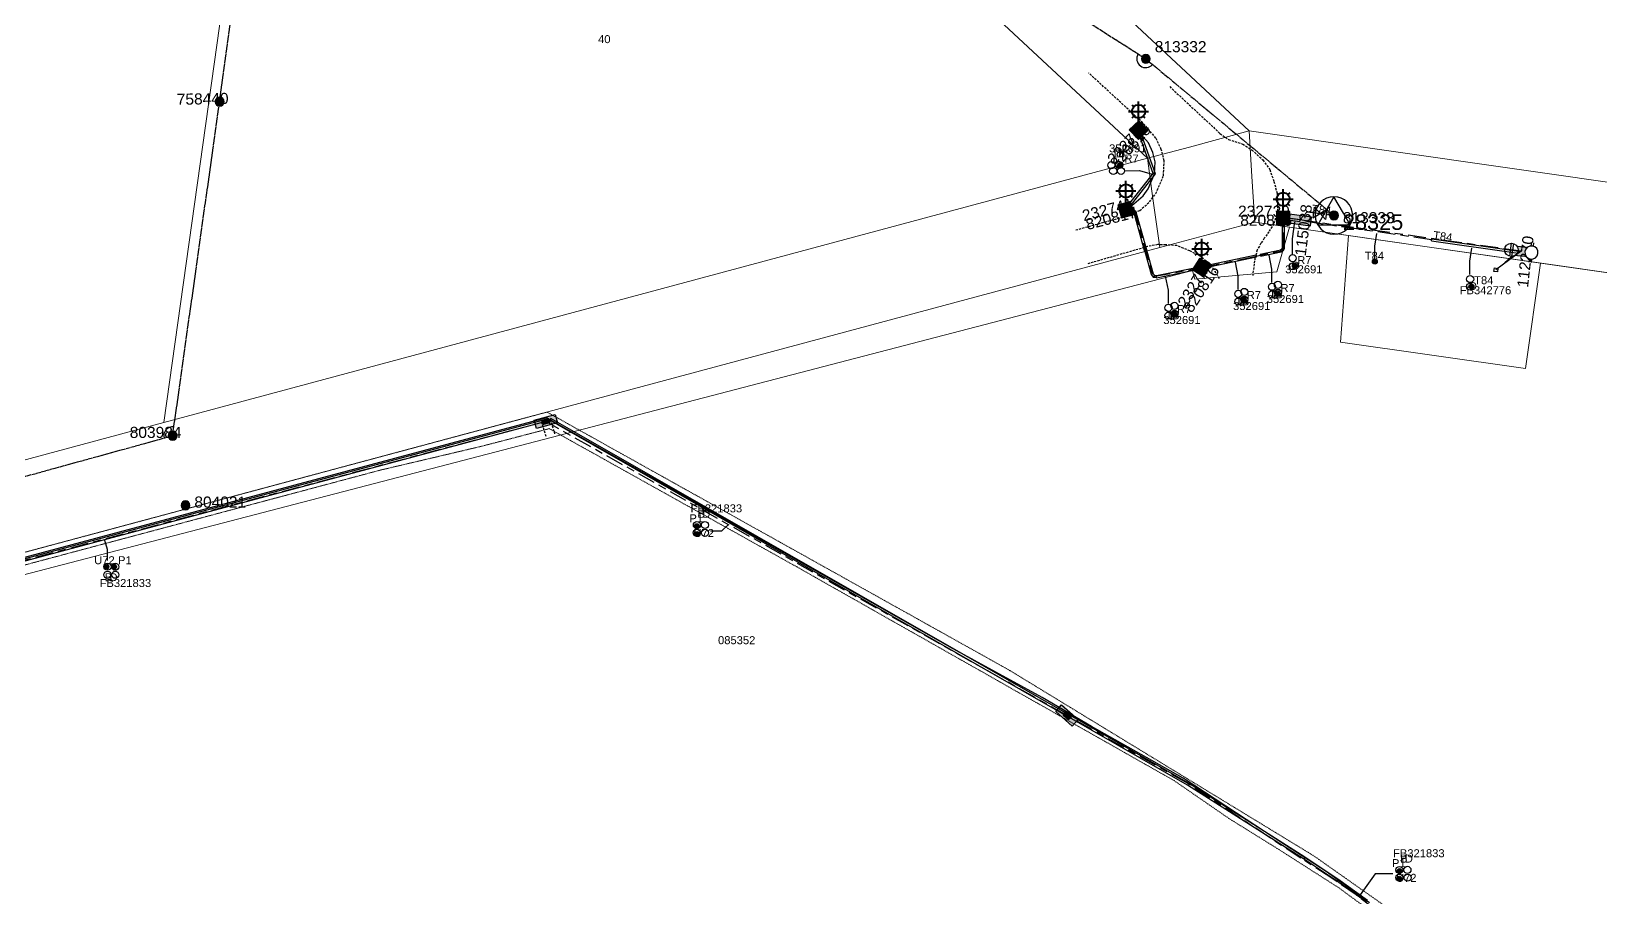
# Model space of a CAD drawing. Header units: metres. Extents: x 277863 to 282129, y 6130772 to 6135401.
# Drawn here: x 280198.5 to 280551.5, y 6133325.8 to 6133520.8 of the extents above; entities that cross this region are included whole.
import ezdxf
from ezdxf.enums import TextEntityAlignment as Align

# ---------------------------------------------------------------- set-up
doc = ezdxf.new("R2010")
doc.units = ezdxf.units.M
for name, pattern in [('Cable Exist OH', [1, 1, 0]), ('Cable Exist UG', [8.2, 4, -1.2, 1.8, -1.2]), ('DASHED', [0.75, 0.5, -0.25]), ('HIDDEN', [0.375, 0.25, -0.125]), ('HIDDEN2', [0.1875, 0.125, -0.0625])]:
    doc.linetypes.add(name, pattern=pattern)
doc.layers.get('0').update_dxf_attribs({"color": 6})
for name, color, linetype in [('_User_HV_Exist', 7, 'Continuous'), ('Duct_SP_EXT', 7, 'Continuous'), ('Equip_HV_EXT', 7, 'Continuous'), ('Equip_LV_EXT', 7, 'Continuous'), ('Equip_SP_SL_EXT', 7, 'Continuous'), ('Mains_HV_EXT', 7, 'Continuous'), ('Mains_LV_EXT', 7, 'Continuous'), ('Mains_LV_SL_EXT', 7, 'Continuous'), ('Services_SP_EXT', 7, 'Continuous'), ('Sub_SP_TR_HV_LV_EXT', 7, 'Continuous'), ('SupportsOH_SP_TR_HV_LV_SL_EXT', 7, 'Continuous'), ('SupportsUG_SP_HV_EXT', 7, 'Continuous'), ('SupportsUG_SP_LV_EXT', 7, 'Continuous'), ('SupportsUG_SP_LV_SL_EXT', 7, 'Continuous'), ('Trench_SP_EXT', 7, 'Continuous')]:
    doc.layers.add(name, color=color, linetype=linetype)
for name, color, linetype, lineweight in [('Cadastre Land Parcels_SP_EXT', 9, 'Continuous', 5), ('Cadastre Other Property_SP_EXT', 9, 'HIDDEN', 5), ('Cadastre Roads_SP_EXT', 9, 'Continuous', 5)]:
    doc.layers.add(name, color=color, linetype=linetype, lineweight=lineweight)
doc.layers.add('UNKNOWN_FEATURES', color=1, linetype='DASHED', plot=False)
doc.styles.add('COLUMN_LABEL', font='arial.ttf')
doc.styles.add('iecARIAL', font='arial.ttf', dxfattribs={"height": 2})
doc.styles.add('PIT_LABEL', font='arial.ttf')
doc.styles.add('POLE_LABEL', font='arial.ttf')
doc.styles.get("Standard").update_dxf_attribs({"font": 'arial.ttf'})
doc.linetypes.add('Cable E UG', pattern='A,6,-0.5,["E",Standard,S=1.7,R=0,X=0.5,Y=-1],-2.9', length=9.4)

# ---------------------------------------------------------------- blocks, each defined once
blk = doc.blocks.new('SUB_POLE_EXT')
blk.add_wipeout([(0, 4.22), (0.42, 4.2), (0.83, 4.14), (1.21, 4.05), (1.62, 3.9), (1.99, 3.72), (2.35, 3.51), (2.68, 3.26), (2.99, 2.99), (3.28, 2.66), (3.52, 2.34), (3.76, 1.92), (3.9, 1.62), (4.04, 1.23), (4.18, 0.63), (4.22, 0), (4.18, -0.61), (4.06, -1.15), (3.9, -1.62), (3.58, -2.24), (3.22, -2.73), (2.97, -3.01), (2.68, -3.26), (2.36, -3.5), (2, -3.72), (1.64, -3.89), (1.25, -4.03), (0.82, -4.14), (0.42, -4.2), (0, -4.22), (-0.41, -4.2), (-0.8, -4.15), (-1.21, -4.05), (-1.62, -3.9), (-1.99, -3.73), (-2.35, -3.51), (-2.68, -3.26), (-2.96, -3.02), (-3.23, -2.72), (-3.51, -2.35), (-3.71, -2.01), (-3.91, -1.6), (-4.05, -1.21), (-4.16, -0.76), (-4.22, -0.14), (-4.21, 0.39), (-4.14, 0.83), (-4.03, 1.27), (-3.9, 1.63), (-3.71, 2.02), (-3.5, 2.37), (-3.28, 2.67), (-2.99, 2.99), (-2.68, 3.27), (-2.33, 3.52), (-1.98, 3.73), (-1.63, 3.9), (-1.2, 4.05), (-0.78, 4.15), (-0.4, 4.21)])
blk.add_line((2.16, 0.48), (2.16, 0.48, 0))
blk.add_lwpolyline([(-4.22, 0, 1), (4.22, 0, 1)], format="xyb", close=True)
blk.add_lwpolyline([(2.14, 0.52), (0, 4.22), (-3.66, -2.11), (3.66, -2.11)], close=True)
for tag, height, flags, p in [('ASSET_NUM', 3.5, 8, (2, 2)), ('STREET_CODE', 0.2, 9, (1.5, 0)), ('CONSTRUCTED_VOLTAGE', 0.2, 9, (1.5, -0.2)), ('OPERATING_VOLTAGE', 0.2, 9, (1.5, -0.6)), ('OPERATED_BY', 0.2, 9, (1.5, -0.8)), ('ORIENTATION', 0.2, 9, (1.5, -1.2)), ('OWNED_BY', 0.2, 9, (1.5, -1.4)), ('SECONDARY_VOLTAGE', 0.2, 9, (1.5, -1.6)), ('STATE', 0.2, 9, (1.5, -1.8)), ('SUBSTATION_TYPE', 0.2, 9, (1.5, -2)), ('STREETNAME', 0.2, 9, (1.5, -2.8)), ('SUBURB', 0.2, 9, (1.5, -3)), ('Z', 0.2, 1, (1.5, -3.4)), ('NO_PHASES', 0.2, 9, (1.5, -0.4)), ('MAINTAINED_BY', 0.2, 9, (1.5, -1)), ('USAGE', 0.2, 9, (1.5, -2.2)), ('LEGEND', 0.2, 9, (1.5, -2.4)), ('LOCATION', 0.2, 9, (1.5, -2.6)), ('NOTES', 0.2, 9, (1.5, -3.2))]:
    blk.add_attdef(tag, text='', height=height, dxfattribs=dict(flags=flags)).set_placement(p, align=Align.MIDDLE_LEFT)
blk = doc.blocks.new('COLUMN_EXT')
blk.add_hatch(color=256).paths.add_polyline_path([(-1.49, 1.48), (-1.49, -1.49), (1.48, -1.49), (1.48, 1.48)])
blk.add_lwpolyline([(-1.49, -1.49), (1.48, -1.49), (1.48, 1.48), (-1.49, 1.48)], close=True)
for tag, height, style, flags, p in [('STRUCTURE_PLANT_NUMBER', 0.2, 'POLE_LABEL', 9, (1.81, 0.03)), ('ASSET_NUM', 2.5, 'COLUMN_LABEL', 8, (2, 2)), ('STREET_CODE', 0.2, 'COLUMN_LABEL', 9, (1.81, -0.2))]:
    blk.add_attdef(tag, text='', height=height, dxfattribs=dict(style=style, flags=flags)).set_placement(p, align=Align.MIDDLE_LEFT)
at = {"flags": 1}
blk.add_attdef('Z', (1.81, -2.35), '', height=0.2, dxfattribs=at)
at = {"flags": 9}
for tag, p in [('COLUMN_TYPE', (1.81, -0.4)), ('OWNED_BY', (1.81, -0.6)), ('STATE', (1.81, -0.8)), ('USAGE', (1.81, -1)), ('STREETNAME', (1.81, -1.6)), ('SUBURB', (1.81, -1.8)), ('LEGEND', (1.81, -1.2)), ('LOCATION', (1.81, -1.4)), ('NOTES', (1.81, -2))]:
    blk.add_attdef(tag, text='', height=0.2, dxfattribs=at).set_placement(p, align=Align.MIDDLE_LEFT)
blk = doc.blocks.new('PILLAR_EXT')
blk.add_hatch(color=256).paths.add_polyline_path([(-2.475, 0.99), (-2.475, -0.99), (2.475, -0.99), (2.475, 0.99)])
blk.add_lwpolyline([(-2.475, -0.99), (2.475, -0.99), (2.475, 0.99), (-2.475, 0.99)], close=True)
at = {"style": 'iecARIAL', "flags": 8}
blk.add_attdef('ASSET_NUM', (1.5, 3.5), '', height=2.5, dxfattribs=at)
for tag, p, flags in [('OWNED_BY', (0, -0.2), 9), ('STATE', (0, -0.4), 9), ('SUPPORT_TYPE', (0, -0.6), 9), ('STREETNAME', (0, -1.8), 9), ('SUBURB', (0, -2), 1), ('USAGE', (0, -0.8), 9), ('LEGEND', (0, -1), 9), ('LOCATION', (0, -1.2), 9), ('NOTES', (0, -1.4), 9), ('PARENT', (0, -1.6), 9)]:
    blk.add_attdef(tag, p, '', height=0.2, dxfattribs=dict(flags=flags))
blk = doc.blocks.new('DUCT_EXT')
blk.add_circle((0, 0.8), 0.8)
at = {"flags": 1}
blk.add_attdef('Z', (0, 0), '', height=0.2, dxfattribs=at)
at = {"flags": 9}
for tag, p in [('DUCT_CODE', (0, 0)), ('XSECT_TYPE', (0, -0.2)), ('STATE', (0, -0.6)), ('FB_REFERENCE', (0, -0.4)), ('NOTES', (0, -0.8))]:
    blk.add_attdef(tag, text='', height=0.2, dxfattribs=at).set_placement(p, align=Align.MIDDLE_LEFT)
blk = doc.blocks.new('LV_OH_LINKS_DISTFUSE_EXT')
for p, q in [((0, 0), (0.96, 0)), ((3.84, 0), (4.8, 0))]:
    blk.add_line(p, q)
blk.add_lwpolyline([(3.84, -1.2), (3.84, 1.2), (0.96, -1.2), (0.96, 1.2)], close=True)
at = {"flags": 9}
for tag, p in [('ACTUAL_STATUS', (0, 0)), ('CONSTRUCTED_VOLTAGE', (0, -0.2)), ('OPERATING_VOLTAGE', (0, -0.6)), ('ORIENTATION', (0, -0.8)), ('OWNED_BY', (0, -1)), ('STATE', (0, -1.2)), ('SWITCH_TYPE', (0, -1.4)), ('NO_PHASES', (0, -0.4)), ('USAGE', (0, -1.6)), ('NOTES', (0, -1.8))]:
    blk.add_attdef(tag, text='', height=0.2, dxfattribs=at).set_placement(p, align=Align.MIDDLE_LEFT)
at = {"flags": 1}
blk.add_attdef('Z', (0, 0), '', height=0.2, dxfattribs=at)
blk = doc.blocks.new('SL_LANTERN_EXT')
at = {"lineweight": 40}
for p, q in [((-2.25, 4.22), (2.25, 4.22)), ((-1.46, 5.68), (-1.06, 5.28)), ((0, 1.97), (0, 6.47)), ((1.46, 5.68), (1.06, 5.28)), ((-1.46, 2.76), (-1.06, 3.16)), ((0, 0), (0, 2.72)), ((1.46, 2.76), (1.06, 3.16))]:
    blk.add_line(p, q, dxfattribs=at)
blk.add_circle((0, 4.22), 1.5, dxfattribs=at)
at = {"style": 'iecARIAL', "flags": 8}
blk.add_attdef('ASSET_NUM', (1.5, 1.5), '', height=2.5, dxfattribs=at)
for tag, p, height, flags in [('OPERATING_VOLTAGE', (0.98, -1.65), 0.2, 9), ('ORIENTATION', (0.98, -1.85), 0.2, 9), ('OWNED_BY', (0.98, -2.05), 0.2, 9), ('STATE', (0.98, -2.25), 0.2, 9), ('CONSTRUCTED_VOLTAGE', (0.98, -0.65), 0.2, 9), ('CONTROL_TYPE', (0.98, -0.85), 0.2, 9), ('LANTERN_PURPOSE', (0.98, -1.05), 0.2, 9), ('LANTERN_TYPE', (0.98, -1.25), 0.2, 9), ('NO_PHASES', (0.98, -1.45), 0.2, 9), ('USAGE', (0.98, -2.45), 0.2, 9), ('CEXIST', (0.98, -2.65), 0.2, 9), ('CNEW', (0.98, -2.85), 0.2, 9), ('CNUMBER', (0.98, -3.05), 0.2, 9), ('CREMOVE', (0.98, -3.25), 0.2, 9), ('CREPLACE', (0.98, -3.45), 0.2, 9), ('LKINGHEIGHT', (0.98, -3.65), 0.2, 9), ('LNUMBER', (2.18, -3.25), 2.5, 8), ('LBRACKET', (0.98, -3.85), 0.2, 9), ('LBRACKETVOCAB', (0.98, -4.05), 0.2, 9), ('LCATEGORY', (0.98, -4.25), 0.2, 9), ('LCHARGE1', (0.98, -4.45), 0.2, 9), ('LCHARGE1PERCENT', (0.98, -4.65), 0.2, 9), ('LCHARGE2', (0.98, -4.85), 0.2, 9), ('LCHARGE2PERCENT', (0.98, -5.05), 0.2, 9), ('LCHARGE3', (0.98, -5.25), 0.2, 9), ('LCHARGE3PERCENT', (0.98, -5.45), 0.2, 9), ('LEXIST', (0.98, -5.65), 0.2, 9), ('LLAMP', (0.98, -5.85), 0.2, 9), ('LLAMPVOCAB', (0.98, -6.05), 0.2, 9), ('LMAST', (0.98, -6.25), 0.2, 9), ('LMASTVOCAB', (0.98, -6.45), 0.2, 9), ('LNEW', (0.98, -6.65), 0.2, 9), ('LANTNUMBER', (0.98, -6.85), 0.2, 9), ('LOUTREACH', (0.98, -7.25), 0.2, 9), ('STREETNAME', (0.98, -9.25), 0.2, 9), ('SUBURB', (0.98, -9.45), 0.2, 1), ('LOUTREACHVOCAB', (0.98, -7.45), 0.2, 9), ('LRATECODE', (0.98, -7.65), 0.2, 9), ('LREMOVE', (0.98, -7.85), 0.2, 9), ('LREPLACE', (0.98, -8.05), 0.2, 9), ('LTYPE', (0.98, -8.25), 0.2, 9), ('LTYPEVOCAB', (0.98, -8.45), 0.2, 9), ('LEGEND', (0.98, -8.65), 0.2, 9), ('LOCATION', (0.98, -8.85), 0.2, 9), ('NOTES', (0.98, -9.05), 0.2, 9)]:
    blk.add_attdef(tag, p, '', height=height, dxfattribs=dict(flags=flags))
blk = doc.blocks.new('CCP_EXT')
blk.add_wipeout([(0, 0.57), (0.57, 0), (0, -0.57), (-0.57, 0)])
blk.add_lwpolyline([(-0.57, 0), (0, 0.57), (0.57, 0), (0, -0.57), (-0.57, 0)])
at = {"flags": 1}
blk.add_attdef('Z', (0, 0), '', height=0.2, dxfattribs=at)
at = {"flags": 9}
for tag, p in [('CCP_TYPE', (0, 0)), ('CONSTRUCTED_VOLTAGE', (0, -0.2)), ('OPERATING_VOLTAGE', (0, -0.6)), ('ORIENTATION', (0, -0.8)), ('OWNED_BY', (0, -1)), ('STATE', (0, -1.8)), ('NO_PHASES', (0, -0.4)), ('USAGE', (0, -1.2)), ('LEGEND', (0, -1.4)), ('LIFE_SUPPORT', (0, -1.6)), ('NOTES', (0, -2))]:
    blk.add_attdef(tag, text='', height=0.2, dxfattribs=at).set_placement(p, align=Align.MIDDLE_LEFT)
blk = doc.blocks.new('POLE_EXT')
blk.add_hatch(color=256).paths.add_polyline_path([(-1, 0, 1), (1, 0, 1)])
blk.add_lwpolyline([(-1, 0, 1), (1, 0, 1)], format="xyb", close=True)
for tag, height, flags, p in [('pNumber', 2.5, 8, (-17.84, 2.07)), ('OWNED_BY', 0.2, 9, (1.35, -0.4)), ('SPECIAL_USE', 0.2, 9, (1.35, -0.8)), ('STATE', 0.2, 9, (1.35, -1)), ('cLV', 0.2, 9, (1.35, -1.4)), ('hDepth', 0.2, 9, (1.35, -1.6)), ('hDia', 0.2, 9, (1.35, -1.8)), ('cHV', 0.2, 9, (1.35, -2)), ('cLinedev', 0.2, 9, (1.35, -3.4)), ('PARENT', 0.2, 9, (1.35, -0.6)), ('USAGE', 0.2, 9, (1.35, -1.2)), ('LBRACKET', 0.2, 9, (1.35, -2.2)), ('LExisting', 0.2, 9, (1.35, -2.4)), ('LANTNUMBER', 0.2, 9, (1.35, -2.6)), ('LOther', 0.2, 9, (1.35, -2.8)), ('LRemove', 0.2, 9, (1.35, -3)), ('LEGEND', 0.2, 9, (1.35, -3.2)), ('LOCATION', 0.2, 9, (1.35, -3.6)), ('pExisting', 0.2, 9, (1.35, -3.8)), ('pFooting', 0.2, 9, (1.35, -4.4)), ('pNew', 0.2, 9, (1.35, -4.6)), ('pRelocate', 0.2, 9, (1.35, -5)), ('pRemove', 0.2, 9, (1.35, -5.2)), ('pReplace', 0.2, 9, (1.35, -5.4)), ('pStay', 0.2, 9, (1.35, -5.6)), ('pType', 0.2, 9, (1.35, -5.8)), ('cspan', 0.2, 9, (1.35, -6)), ('STREETNAME', 0.2, 9, (1.35, -6.2)), ('SUBURB', 0.2, 9, (1.35, -6.4)), ('OPERATED_BY', 0.2, 9, (1.36, -7.01)), ('PFNUMBER', 0.2, 9, (1.35, -4)), ('NEWPFNUMBER', 0.2, 9, (1.35, -4.2)), ('NOTES', 0.2, 9, (1.35, -6.6)), ('MAINTAINED_BY', 0.2, 9, (1.36, -6.81))]:
    blk.add_attdef(tag, text='', height=height, dxfattribs=dict(flags=flags)).set_placement(p, align=Align.MIDDLE_LEFT)
at = {"style": 'POLE_LABEL'}
for tag, height, flags, p in [('STRUCTURE_PLANT_NUMBER', 0.2, 9, (1.35, 0.03)), ('ASSET_NUM', 2.5, 8, (2, 2)), ('STREET_CODE', 0.2, 9, (1.35, -0.2))]:
    blk.add_attdef(tag, text='', height=height, dxfattribs=dict(at, flags=flags)).set_placement(p, align=Align.MIDDLE_LEFT)
at = {"flags": 1}
blk.add_attdef('Z', (1.35, -7.33), '', height=0.2, dxfattribs=at)
blk = doc.blocks.new('HV_STJ_EXT')
h = blk.add_hatch(color=256)
edge = h.paths.add_edge_path()
edge.add_ellipse((-0.59, 0.13), major_axis=(0.226, 0.226), ratio=1, start_angle=45, end_angle=135)
edge.add_line((-0.91, 0.13), (-0.91, -0.13))
edge.add_ellipse((-0.59, -0.13), major_axis=(0.226, 0.226), ratio=1, start_angle=135, end_angle=225)
edge.add_line((-0.59, -0.45), (0.59, -0.45))
edge.add_ellipse((0.59, -0.13), major_axis=(-0.226, 0.226), ratio=1, start_angle=135, end_angle=225)
edge.add_line((0.91, -0.13), (0.91, 0.13))
edge.add_ellipse((0.59, 0.13), major_axis=(-0.226, 0.226), ratio=1, start_angle=225, end_angle=315)
edge.add_line((0.59, 0.45), (-0.59, 0.45))
blk.add_lwpolyline([(-0.91, 0.13), (-0.91, -0.13, 0.414214), (-0.59, -0.45), (0.59, -0.45, 0.414214), (0.91, -0.13), (0.91, 0.13, 0.414214), (0.59, 0.45), (-0.59, 0.45, 0.414214)], format="xyb", close=True)
for tag, flags, p in [('ORIENTATION', 9, (1.5, 0)), ('Z', 1, (1.5, -0.8)), ('USAGE', 9, (1.5, -0.2)), ('LEGEND', 9, (1.5, -0.4)), ('NOTES', 9, (1.5, -0.6))]:
    blk.add_attdef(tag, text='', height=0.2, dxfattribs=dict(flags=flags)).set_placement(p, align=Align.MIDDLE_LEFT)
blk = doc.blocks.new('LV_UG_LINKS_OPEN_EXT')
for p, q in [((-0.25, 1.47), (-0.25, 2.22)), ((0.25, 1.47), (0.25, 2.22)), ((-0.25, -1.47), (-0.25, -2.22)), ((0.25, -1.47), (0.25, -2.22))]:
    blk.add_line(p, q)
at = {"flags": 9}
for tag, p in [('ACTUAL_STATUS', (0, 0)), ('CONSTRUCTED_VOLTAGE', (0, -0.2)), ('OPERATING_VOLTAGE', (0, -0.6)), ('ORIENTATION', (0, -0.8)), ('STATE', (0, -1)), ('SWITCH_TYPE', (0, -1.2)), ('NO_PHASES', (0, -0.4)), ('USAGE', (0, -1.4)), ('NOTES', (0, -1.6))]:
    blk.add_attdef(tag, text='', height=0.2, dxfattribs=at).set_placement(p, align=Align.MIDDLE_LEFT)
at = {"flags": 1}
blk.add_attdef('Z', (0, 0), '', height=0.2, dxfattribs=at)
blk.add_wipeout([(-0.25, 1.47), (-0.43, 1.43), (-0.61, 1.36), (-0.77, 1.28), (-0.93, 1.17), (-1.07, 1.05), (-1.19, 0.9), (-1.29, 0.75), (-1.38, 0.58), (-1.44, 0.4), (-1.48, 0.22), (-1.49, 0.03), (-1.49, -0.16), (-1.45, -0.34), (-1.4, -0.52), (-1.32, -0.69), (-1.23, -0.85), (-1.11, -1), (-0.98, -1.13), (-0.83, -1.24), (-0.66, -1.34), (-0.49, -1.41), (-0.31, -1.46), (-0.13, -1.49), (0.06, -1.49), (0.25, -1.47), (0.43, -1.43), (0.61, -1.36), (0.77, -1.28), (0.93, -1.17), (1.07, -1.05), (1.19, -0.9), (1.29, -0.75), (1.38, -0.58), (1.44, -0.4), (1.48, -0.22), (1.49, -0.03), (1.49, 0.16), (1.45, 0.34), (1.4, 0.52), (1.32, 0.69), (1.23, 0.85), (1.11, 1), (0.98, 1.13), (0.83, 1.24), (0.66, 1.34), (0.49, 1.41), (0.31, 1.46), (0.13, 1.49), (-0.06, 1.49)])
blk.add_lwpolyline([(0, -1.49, 1), (0, 1.49, 1)], format="xyb", close=True)
blk = doc.blocks.new('LV_UG_LINKS_CLOSED_EXT')
blk.add_wipeout([(-1.06, 1.06), (-1.18, 0.92), (-1.29, 0.76), (-1.37, 0.59), (-1.43, 0.42), (-1.48, 0.23), (-1.49, 0.05), (-1.49, -0.14), (-1.46, -0.33), (-1.41, -0.51), (-1.33, -0.68), (-1.24, -0.84), (-1.12, -0.99), (-0.99, -1.12), (-0.84, -1.24), (-0.68, -1.33), (-0.51, -1.41), (-0.33, -1.46), (-0.14, -1.49), (0.05, -1.49), (0.23, -1.48), (0.42, -1.43), (0.59, -1.37), (0.76, -1.29), (0.92, -1.18), (1.06, -1.06), (1.18, -0.92), (1.29, -0.76), (1.37, -0.59), (1.43, -0.42), (1.48, -0.23), (1.49, -0.05), (1.49, 0.14), (1.46, 0.33), (1.41, 0.51), (1.33, 0.68), (1.24, 0.84), (1.12, 0.99), (0.99, 1.12), (0.84, 1.24), (0.68, 1.33), (0.51, 1.41), (0.33, 1.46), (0.14, 1.49), (-0.05, 1.49), (-0.23, 1.48), (-0.42, 1.43), (-0.59, 1.37), (-0.76, 1.29), (-0.92, 1.18)])
for p, q in [((-0.25, -1.48), (-0.25, 1.48)), ((0.25, -1.48), (0.25, 1.48))]:
    blk.add_line(p, q)
blk.add_circle((0, 0), 1.5)
at = {"flags": 9}
for tag, p in [('ACTUAL_STATUS', (0, 0)), ('CONSTRUCTED_VOLTAGE', (0, -0.2)), ('OPERATING_VOLTAGE', (0, -0.6)), ('ORIENTATION', (0, -0.8)), ('STATE', (0, -1)), ('SWITCH_TYPE', (0, -1.2)), ('NO_PHASES', (0, -0.4)), ('USAGE', (0, -1.4)), ('NOTES', (0, -1.6))]:
    blk.add_attdef(tag, text='', height=0.2, dxfattribs=at).set_placement(p, align=Align.MIDDLE_LEFT)
at = {"flags": 1}
blk.add_attdef('Z', (0, 0), '', height=0.2, dxfattribs=at)
blk = doc.blocks.new('CABLE_LARGE_EXT')
h = blk.add_hatch(color=256)
edge = h.paths.add_edge_path()
edge.add_arc((0, 0.55), 0.55, 0, 360)
blk.add_circle((0, 0.55), 0.55)
at = {"flags": 1}
blk.add_attdef('Z', (0, 0), '', height=0.2, dxfattribs=at)
at = {"flags": 9}
for tag, p in [('COND_CODE', (0, 0)), ('STATE', (0, -0.4)), ('XSECT_SIZE', (0, -0.6)), ('FB_REFERENCE', (0, -0.2)), ('NOTES', (0, -0.8))]:
    blk.add_attdef(tag, text='', height=0.2, dxfattribs=at).set_placement(p, align=Align.MIDDLE_LEFT)
blk = doc.blocks.new('PIT_EXT')
blk.add_hatch(color=256).paths.add_polyline_path([(-2.47, 0.99), (2.47, 0.99), (2.47, -0.99), (-2.47, -0.99)])
at = {"lineweight": -3}
blk.add_lwpolyline([(-2.47, 0.99), (2.47, 0.99), (2.47, -0.99), (-2.47, -0.99)], close=True, dxfattribs=at)
at = {"flags": 1}
blk.add_attdef('Z', (0, 0), '', height=0.2, dxfattribs=at)
at = {"style": 'PIT_LABEL'}
for tag, height, flags, p in [('ASSET_NUM', 2.5, 8, (2, 2)), ('STREET_CODE', 0.2, 9, (0, -0.2))]:
    blk.add_attdef(tag, text='', height=height, dxfattribs=dict(at, flags=flags)).set_placement(p, align=Align.MIDDLE_LEFT)
at = {"flags": 9}
for tag, p in [('OWNED_BY', (0, -0.4)), ('STATE', (0, -0.6)), ('SUPPORT_TYPE', (0, -0.8)), ('USAGE', (0, -1)), ('LOCATION', (0, -1.2)), ('NOTES', (0, -1.4))]:
    blk.add_attdef(tag, text='', height=0.2, dxfattribs=at).set_placement(p, align=Align.MIDDLE_LEFT)

msp = doc.modelspace()

# ---------------------------------------------------------------- linework, layer by layer
at = {"layer": '_User_HV_Exist', "linetype": 'Cable E UG'}
msp.add_lwpolyline([(280499.47, 6133324.66), (280489.71, 6133331.71), (280477.8, 6133339.47), (280469.57, 6133344.87), (280457.55, 6133352.69), (280436.93, 6133364.35), (280425.86, 6133370.86), (280405.83, 6133381.85), (280314.35, 6133433.83), (280314.35, 6133433.83), (280071.89, 6133368.93), (280067.1, 6133370.29), (280049.88, 6133365.87), (280046.22, 6133378.98)], dxfattribs=at)
at = {"layer": '_User_HV_Exist', "linetype": 'Cable Exist UG'}
msp.add_lwpolyline([(280542.54, 6133278.41), (280531.67, 6133292.7), (280518.4, 6133306.04), (280507.92, 6133317.91), (280500.76, 6133323.17), (280496.43, 6133326.44), (280490.74, 6133330.39), (280484.04, 6133334.68), (280458.51, 6133351.61), (280431.39, 6133366.81)], dxfattribs=at)
at = {"layer": 'Cadastre Land Parcels_SP_EXT', "linetype": 'Continuous'}
for points in [[(280262.33, 6133675.64), (280162.7, 6133689.61), (280122.7, 6133404.36), (280228.27, 6133432.73), (280243.34, 6133540.19), (280255.34, 6133625.82), (280262.33, 6133675.64)], [(280228.27, 6133432.73), (280449.51, 6133492.21), (280383.95, 6133553.38), (280327.57, 6133561.29), (280323.04, 6133529.01), (280243.34, 6133540.19), (280228.27, 6133432.73)], [(280481.47, 6133476.74), (280473.65, 6133477.86), (280452.27, 6133472.12), (280040.04, 6133361.4), (280039.49, 6133357.53), (280459.69, 6133466.97), (280460.16, 6133465.04), (280478.6, 6133466.69), (280481.47, 6133476.74)]]:
    msp.add_lwpolyline(points, close=True, dxfattribs=at)
at = {"layer": 'Cadastre Other Property_SP_EXT', "linetype": 'HIDDEN2'}
msp.add_lwpolyline([(280508.66, 6133319.91), (280487.01, 6133335.18), (280418.51, 6133376.98), (280314.45, 6133435.1), (280119.25, 6133382.67), (280078.1, 6133371.62), (280078.1, 6133371.62), (280072.68, 6133369.89), (280072.22, 6133370.04), (280069.28, 6133369.25), (280070.27, 6133367.42), (280072.88, 6133366.76), (280084.9, 6133370.83), (280118.84, 6133379.83), (280276.9, 6133422.02), (280299.64, 6133427.38), (280314.97, 6133431.37), (280370.7, 6133400.24), (280455.52, 6133352.16), (280467.85, 6133343.64), (280479.55, 6133336.36), (280492.62, 6133328), (280499.4, 6133323.01)], dxfattribs=at)
at = {"layer": 'Cadastre Roads_SP_EXT', "linetype": 'Continuous'}
for points in [[(280458.99, 6133494.75), (280472.41, 6133498.36), (280391.35, 6133574.01), (280363.63, 6133599.89), (280355.51, 6133615.71), (280369.48, 6133715.34), (280383.45, 6133814.97), (280395.83, 6133903.2), (280384.11, 6133904.85), (280375.9, 6133906), (280342.03, 6133664.46), (280335.05, 6133614.65), (280333.11, 6133600.82), (280383.95, 6133553.38), (280449.51, 6133492.21), (280458.99, 6133494.75)], [(280452.27, 6133472.12), (280450.89, 6133482.13), (280450.52, 6133484.85), (280449.51, 6133492.21), (280228.27, 6133432.73), (280122.7, 6133404.36), (280017.14, 6133375.98), (279989.35, 6133368.51), (279915.96, 6133378.96), (279913.51, 6133361.46), (279911.09, 6133344.18), (280035.09, 6133326.62), (280037.22, 6133341.48), (280040.04, 6133361.4), (280452.27, 6133472.12)]]:
    msp.add_lwpolyline(points, close=True, dxfattribs=at)
at = {"layer": 'Duct_SP_EXT'}
for p, q in [((280447.33, 6133498.4), (280447.56, 6133498.48)), ((280450.78, 6133488.82), (280447.33, 6133498.4)), ((280447.78, 6133498.56), (280447.56, 6133498.48)), ((280451.32, 6133488.74), (280447.78, 6133498.56)), ((280444.52, 6133480.8), (280450.78, 6133488.82)), ((280444.9, 6133480.5), (280451.32, 6133488.74)), ((280450.78, 6133488.82), (280451.05, 6133488.78)), ((280451.32, 6133488.74), (280451.05, 6133488.78)), ((280444.52, 6133480.8), (280444.71, 6133480.65)), ((280444.9, 6133480.5), (280444.71, 6133480.65)), ((280446.39, 6133480.23), (280446.63, 6133480.29)), ((280446.39, 6133480.23), (280448.88, 6133471.27)), ((280446.86, 6133480.36), (280446.63, 6133480.29)), ((280446.86, 6133480.36), (280449.35, 6133471.4)), ((280479.86, 6133472.1), (280479.86, 6133478.64)), ((280479.86, 6133478.64), (280480.1, 6133478.64)), ((280480.08, 6133478.41), (280480.12, 6133478.65)), ((280483.77, 6133477.88), (280480.08, 6133478.41)), ((280480.34, 6133478.64), (280480.1, 6133478.64)), ((280480.15, 6133478.89), (280480.12, 6133478.65)), ((280483.84, 6133478.36), (280480.15, 6133478.89)), ((280480.34, 6133472.02), (280480.34, 6133478.64)), ((280483.77, 6133477.88), (280483.81, 6133478.12)), ((280483.84, 6133478.36), (280483.81, 6133478.12)), ((280448.88, 6133471.27), (280449.11, 6133471.33)), ((280448.9, 6133471.22), (280449.13, 6133471.29)), ((280448.9, 6133471.22), (280450.32, 6133466.11)), ((280449.35, 6133471.4), (280449.11, 6133471.33)), ((280449.36, 6133471.35), (280449.13, 6133471.29)), ((280449.36, 6133471.35), (280450.78, 6133466.24)), ((280474.84, 6133470.65), (280479.49, 6133471.61)), ((280474.94, 6133470.18), (280479.58, 6133471.14)), ((280479.45, 6133471.6), (280479.75, 6133471.78)), ((280479.49, 6133471.61), (280479.45, 6133471.6)), ((280479.45, 6133471.6), (280479.53, 6133471.38)), ((280479.49, 6133471.61), (280479.53, 6133471.38)), ((280479.58, 6133471.14), (280479.53, 6133471.38)), ((280479.62, 6133471.15), (280479.53, 6133471.38)), ((280479.58, 6133471.14), (280479.62, 6133471.15)), ((280479.62, 6133471.15), (280480.15, 6133471.45)), ((280479.75, 6133471.78), (280479.88, 6133472.14)), ((280479.75, 6133471.78), (280479.95, 6133471.61)), ((280479.88, 6133472.14), (280479.86, 6133472.1)), ((280479.86, 6133472.1), (280480.1, 6133472.06)), ((280479.88, 6133472.14), (280480.1, 6133472.06)), ((280480.15, 6133471.45), (280479.95, 6133471.61)), ((280480.33, 6133471.99), (280480.1, 6133472.06)), ((280480.34, 6133472.02), (280480.1, 6133472.06)), ((280480.15, 6133471.45), (280480.33, 6133471.99)), ((280480.33, 6133471.99), (280480.34, 6133472.02)), ((280513.4, 6133473.64), (280513.43, 6133473.88)), ((280513.47, 6133474.11), (280513.43, 6133473.88)), ((280451.55, 6133465.84), (280461.63, 6133467.85)), ((280451.56, 6133465.35), (280461.73, 6133467.38)), ((280461.63, 6133467.85), (280461.68, 6133467.61)), ((280461.73, 6133467.38), (280461.68, 6133467.61)), ((280473.94, 6133470.44), (280463.6, 6133468.26)), ((280463.6, 6133468.26), (280463.65, 6133468.03)), ((280463.7, 6133467.79), (280463.65, 6133468.03)), ((280474.04, 6133469.97), (280463.7, 6133467.79)), ((280473.94, 6133470.44), (280473.99, 6133470.21)), ((280474.04, 6133469.97), (280473.99, 6133470.21)), ((280474.84, 6133470.65), (280474.89, 6133470.42)), ((280474.94, 6133470.18), (280474.89, 6133470.42)), ((280450.32, 6133466.11), (280450.55, 6133466.18)), ((280450.32, 6133466.11), (280450.33, 6133466.07)), ((280450.33, 6133466.07), (280450.55, 6133466.18)), ((280450.33, 6133466.07), (280450.81, 6133465.47)), ((280450.76, 6133466.29), (280450.55, 6133466.18)), ((280450.78, 6133466.24), (280450.55, 6133466.18)), ((280450.78, 6133466.24), (280450.76, 6133466.29)), ((280450.76, 6133466.29), (280451.07, 6133465.92)), ((280450.81, 6133465.47), (280450.94, 6133465.69)), ((280450.81, 6133465.47), (280451.51, 6133465.36)), ((280451.07, 6133465.92), (280450.94, 6133465.69)), ((280451.07, 6133465.92), (280451.59, 6133465.83)), ((280451.51, 6133465.36), (280451.55, 6133465.6)), ((280451.51, 6133465.36), (280451.56, 6133465.35)), ((280451.59, 6133465.83), (280451.55, 6133465.84)), ((280451.55, 6133465.84), (280451.55, 6133465.6)), ((280451.59, 6133465.83), (280451.55, 6133465.6)), ((280451.56, 6133465.35), (280451.55, 6133465.6)), ((280313.4, 6133432.74), (280070.13, 6133367.56)), ((280313.27, 6133433.21), (280070.26, 6133368.1)), ((280313.27, 6133433.21), (280313.34, 6133432.98)), ((280313.4, 6133432.74), (280313.34, 6133432.98)), ((280315.08, 6133433.25), (280315.2, 6133433.45)), ((280430.88, 6133366.99), (280315.08, 6133433.25)), ((280315.32, 6133433.66), (280315.2, 6133433.45)), ((280431.12, 6133367.4), (280315.32, 6133433.66)), ((280430.88, 6133366.99), (280431, 6133367.2)), ((280431.12, 6133367.4), (280431, 6133367.2)), ((280431.98, 6133366.38), (280432.1, 6133366.59)), ((280458.5, 6133351.16), (280431.98, 6133366.38)), ((280432.22, 6133366.79), (280432.1, 6133366.59)), ((280458.75, 6133351.57), (280432.22, 6133366.79)), ((280458.5, 6133351.16), (280458.62, 6133351.36)), ((280484.63, 6133334.53), (280458.5, 6133351.16)), ((280458.75, 6133351.57), (280458.62, 6133351.36)), ((280484.89, 6133334.93), (280458.75, 6133351.57)), ((280484.63, 6133334.53), (280484.76, 6133334.73)), ((280492.08, 6133329.59), (280484.63, 6133334.53)), ((280484.89, 6133334.93), (280484.76, 6133334.73)), ((280492.35, 6133329.98), (280484.89, 6133334.93)), ((280492.08, 6133329.59), (280492.21, 6133329.78)), ((280492.35, 6133329.98), (280492.21, 6133329.78)), ((280499.04, 6133325.18), (280492.35, 6133329.98)), ((280498.76, 6133324.79), (280492.08, 6133329.59))]:
    msp.add_line(p, q, dxfattribs=at)
for points in [[(280444.53, 6133489.39), (280447.71, 6133489.45), (280450.6, 6133488.65)], [(280482.13, 6133470.66), (280482.13, 6133474.09), (280482.67, 6133477.88)], [(280522.07, 6133466.04), (280522.07, 6133469.07), (280522.49, 6133472)], [(280469.93, 6133462.7), (280469.93, 6133465.7), (280469.31, 6133468.83)], [(280477.5, 6133464.29), (280477.5, 6133467.29), (280476.88, 6133470.42)], [(280454.23, 6133459.55), (280454.23, 6133462.55), (280453.61, 6133465.68)], [(280351.26, 6133408.4), (280353.79, 6133408.4), (280355.2, 6133409.72)], [(280215.62, 6133401.68), (280215.62, 6133404.21), (280215.02, 6133406.19)], [(280504.72, 6133331.19), (280500.72, 6133331.19), (280497.37, 6133326.47)]]:
    msp.add_lwpolyline(points, dxfattribs=at)
at = {"layer": 'Mains_HV_EXT', "linetype": 'Cable Exist OH'}
for points in [[(280230.25, 6133429.78), (280240.83, 6133504.95), (280252.37, 6133590.91)], [(280392.39, 6133550.96), (280449.16, 6133514.59)], [(280143.41, 6133405.86), (280230.25, 6133429.78)]]:
    msp.add_lwpolyline(points, dxfattribs=at)
at = {"layer": 'Mains_HV_EXT', "linetype": 'Continuous'}
for points in [[(280447.43, 6133515.7, 0.931218), (280450.67, 6133513.33)], [(280230.53, 6133431.76, 0.540763), (280228.32, 6133429.25)]]:
    msp.add_lwpolyline(points, format="xyb", dxfattribs=at)
at = {"layer": 'Mains_HV_EXT', "linetype": 'Cable Exist UG'}
for points in [[(280314.19, 6133432.99), (280070.04, 6133367.86), (280067.7, 6133371.55), (280050.51, 6133367.27), (280047.52, 6133377.73), (280046.22, 6133378.98)], [(280431.39, 6133366.81), (280314.19, 6133432.99)]]:
    msp.add_lwpolyline(points, dxfattribs=at)
at = {"layer": 'Mains_LV_SL_EXT', "linetype": 'Cable Exist UG'}
for points in [[(280444.69, 6133480.64), (280446.47, 6133482), (280446.47, 6133482), (280448.54, 6133483.77), (280449.7, 6133485.31), (280451.14, 6133488.75), (280451.27, 6133491.45), (280450.75, 6133493.53), (280449.75, 6133495.66), (280447.96, 6133497.74), (280447.52, 6133498.54)], [(280444.69, 6133480.64), (280446.4, 6133481.09), (280450.71, 6133465.59), (280461.73, 6133467.62)], [(280461.73, 6133467.62), (280480.11, 6133471.5), (280480.05, 6133478.78)], [(280483.83, 6133478.33), (280480.05, 6133478.78)]]:
    msp.add_lwpolyline(points, dxfattribs=at)
at = {"layer": 'Trench_SP_EXT', "linetype": 'Cable Exist UG'}
msp.add_lwpolyline([(280444.69, 6133480.64), (280445.98, 6133480.98), (280445.98, 6133480.98, -0.451451), (280446.53, 6133480.65), (280446.53, 6133480.65), (280446.6, 6133480.39)], format="xyb", dxfattribs=at)
for points in [[(280461.75, 6133467.63), (280463.56, 6133468.01)], [(280473.98, 6133470.21), (280474.89, 6133470.42)], [(280314.01, 6133433.11), (280315.2, 6133433.45)]]:
    msp.add_lwpolyline(points, dxfattribs=at)
at = {"layer": 'UNKNOWN_FEATURES'}
for points in [[(280433.41, 6133476.09), (280445.3, 6133479.36), (280447.77, 6133480.48), (280450.01, 6133482.39), (280451.44, 6133484.31), (280453.12, 6133488.3), (280453.28, 6133491.65), (280452.64, 6133494.2), (280451.44, 6133496.76), (280448.49, 6133500.19), (280436.28, 6133511.44)], [(280454.52, 6133508.36), (280464.34, 6133499.21), (280465.83, 6133497.79), (280467.76, 6133496.45), (280469.17, 6133496.01), (280470.96, 6133495.41), (280473.04, 6133494.07), (280475.5, 6133491.84), (280477.06, 6133489.68), (280477.95, 6133487), (280478.7, 6133484.33), (280478.77, 6133482.32), (280478.77, 6133480.16), (280477.95, 6133477.48), (280476.84, 6133475.7), (280475.8, 6133474.21), (280475.05, 6133473.09), (280474.23, 6133471.6), (280473.71, 6133469.89), (280473.19, 6133465.87)], [(280465.75, 6133465.13), (280464.49, 6133467.21), (280462.7, 6133469.07), (280461.51, 6133470.12), (280459.06, 6133471.38), (280456.15, 6133472.57), (280453.62, 6133472.72), (280451.84, 6133472.79), (280449.53, 6133472.35), (280435.84, 6133468.4)], [(280314.26, 6133429.61), (280313.28, 6133432.88)], [(280315.2, 6133433.45), (280316.17, 6133430.18)]]:
    msp.add_lwpolyline(points, dxfattribs=at)

# ---------------------------------------------------------------- block references
at = {"layer": 'Duct_SP_EXT'}
for name, p, rotation in [('DUCT_EXT', (280442.19, 6133490.69), 90.1145220380685), ('DUCT_EXT', (280442.62, 6133489.35), 90.1145220380685), ('DUCT_EXT', (280444, 6133490.71), 90.1145220380685), ('DUCT_EXT', (280444.38, 6133489.37), 90.1145220380685), ('CABLE_LARGE_EXT', (280443.92, 6133490.63), 90.1145220380685), ('DUCT_EXT', (280214.8, 6133400.31), 269.9999999999998), ('CABLE_LARGE_EXT', (280214.8, 6133400.31), 269.9999999999998), ('DUCT_EXT', (280216.53, 6133400.29), 269.9999999999998), ('CABLE_LARGE_EXT', (280216.53, 6133400.29), 269.9999999999998), ('DUCT_EXT', (280214.8, 6133398.47), 269.9999999999998), ('DUCT_EXT', (280216.55, 6133398.49), 269.9999999999998)]:
    msp.add_blockref(name, p, dxfattribs=dict(at, rotation=rotation))
for name, p in [('DUCT_EXT', (280482.18, 6133468.95)), ('DUCT_EXT', (280482.18, 6133467.1)), ('CABLE_LARGE_EXT', (280482.66, 6133467.49)), ('CABLE_LARGE_EXT', (280500.66, 6133468.39)), ('DUCT_EXT', (280477.53, 6133462.51)), ('DUCT_EXT', (280478.87, 6133462.94)), ('DUCT_EXT', (280522.1, 6133464.23)), ('DUCT_EXT', (280522.1, 6133462.53)), ('CABLE_LARGE_EXT', (280522.42, 6133462.82)), ('DUCT_EXT', (280469.95, 6133460.92)), ('DUCT_EXT', (280469.97, 6133459.17)), ('DUCT_EXT', (280471.3, 6133461.35)), ('DUCT_EXT', (280471.31, 6133459.54)), ('CABLE_LARGE_EXT', (280471.24, 6133459.62)), ('DUCT_EXT', (280477.54, 6133460.76)), ('DUCT_EXT', (280478.89, 6133461.13)), ('CABLE_LARGE_EXT', (280478.81, 6133461.21)), ('DUCT_EXT', (280454.25, 6133457.77)), ('DUCT_EXT', (280454.26, 6133456.02)), ('DUCT_EXT', (280455.59, 6133458.2)), ('DUCT_EXT', (280455.61, 6133456.39)), ('CABLE_LARGE_EXT', (280455.53, 6133456.47)), ('DUCT_EXT', (280348.16, 6133407.12)), ('DUCT_EXT', (280348.18, 6133408.86)), ('CABLE_LARGE_EXT', (280348.16, 6133407.12)), ('CABLE_LARGE_EXT', (280348.18, 6133408.86)), ('DUCT_EXT', (280349.98, 6133408.88)), ('DUCT_EXT', (280350.01, 6133407.12)), ('DUCT_EXT', (280506.18, 6133329.52)), ('DUCT_EXT', (280506.2, 6133331.25)), ('CABLE_LARGE_EXT', (280506.18, 6133329.52)), ('CABLE_LARGE_EXT', (280506.2, 6133331.25)), ('DUCT_EXT', (280508, 6133331.27)), ('DUCT_EXT', (280508.03, 6133329.51))]:
    msp.add_blockref(name, p, dxfattribs=at)
at = {"layer": 'Equip_HV_EXT'}
for p, rotation in [((280314.19, 6133432.99), 195.0419909881076), ((280431.41, 6133366.79), 322.2553743660469)]:
    msp.add_blockref('HV_STJ_EXT', p, dxfattribs=dict(at, rotation=rotation))
at = {"layer": 'Equip_SP_SL_EXT'}
ref = msp.add_blockref('SL_LANTERN_EXT', (280447.52, 6133498.54), dxfattribs=at)
ref.add_attrib('ASSET_NUM', '232742', dxfattribs={"layer": '0', "height": 2.5, "rotation": 47.4714, "style": 'iecARIAL'}).set_placement((280449.02, 6133500.04), align=Align.MIDDLE_RIGHT)
ref = msp.add_blockref('SL_LANTERN_EXT', (280444.69, 6133480.64), dxfattribs=at)
ref.add_attrib('ASSET_NUM', '232741', dxfattribs={"layer": '0', "height": 2.5, "rotation": 14.3939, "style": 'iecARIAL'}).set_placement((280446.19, 6133482.14), align=Align.MIDDLE_RIGHT)
ref = msp.add_blockref('SL_LANTERN_EXT', (280480.05, 6133478.78), dxfattribs=at)
ref.add_attrib('ASSET_NUM', '232739', dxfattribs={"layer": '0', "height": 2.5, "rotation": 359.8517, "style": 'iecARIAL'}).set_placement((280481.55, 6133480.28), align=Align.MIDDLE_RIGHT)
ref = msp.add_blockref('SL_LANTERN_EXT', (280461.73, 6133467.62), dxfattribs=at)
ref.add_attrib('ASSET_NUM', '232740', dxfattribs={"layer": '0', "height": 2.5, "rotation": 58.8701, "style": 'iecARIAL'}).set_placement((280463.23, 6133469.12), align=Align.MIDDLE_RIGHT)
at = {"layer": 'Sub_SP_TR_HV_LV_EXT'}
ref = msp.add_blockref('SUB_POLE_EXT', (280491.47, 6133479.35), dxfattribs=at)
ref.add_attrib('ASSET_NUM', '28325', dxfattribs={"layer": '0', "height": 3.5}).set_placement((280493.47, 6133479.6), align=Align.TOP_LEFT)
at = {"layer": 'SupportsOH_SP_TR_HV_LV_SL_EXT'}
ref = msp.add_blockref('POLE_EXT', (280449.16, 6133514.59), dxfattribs=at)
ref.add_attrib('ASSET_NUM', '813332', dxfattribs={"layer": '0', "height": 2.5, "style": 'POLE_LABEL'}).set_placement((280451.16, 6133515.34), align=Align.BOTTOM_LEFT)
ref = msp.add_blockref('POLE_EXT', (280240.83, 6133504.95), dxfattribs=at)
ref.add_attrib('ASSET_NUM', '758440', dxfattribs={"layer": '0', "height": 2.5, "rotation": 1, "style": 'POLE_LABEL'}).set_placement((280242.83, 6133505.7), align=Align.MIDDLE_RIGHT)
ref = msp.add_blockref('POLE_EXT', (280230.25, 6133429.78), dxfattribs=at)
ref.add_attrib('ASSET_NUM', '803984', dxfattribs={"layer": '0', "height": 2.5, "style": 'POLE_LABEL'}).set_placement((280232.25, 6133430.53), align=Align.MIDDLE_RIGHT)
ref = msp.add_blockref('POLE_EXT', (280233.14, 6133414.1), dxfattribs=at)
ref.add_attrib('ASSET_NUM', '804021', dxfattribs={"layer": '0', "height": 2.5, "style": 'POLE_LABEL'}).set_placement((280235.14, 6133414.85), align=Align.MIDDLE_LEFT)
at = {"layer": 'SupportsUG_SP_HV_EXT'}
for p, rotation in [((280314.19, 6133432.99), 195.0419909881076), ((280431.39, 6133366.81), 318.8402062320267)]:
    msp.add_blockref('PIT_EXT', p, dxfattribs=dict(at, rotation=rotation))
at = {"layer": 'SupportsUG_SP_LV_EXT'}
ref = msp.add_blockref('PILLAR_EXT', (280533.67, 6133471.25), dxfattribs=dict(at, rotation=174.0386726095888))
ref.add_attrib('ASSET_NUM', '112270', dxfattribs={"layer": '0', "height": 2.5, "rotation": 83.6676, "style": 'iecARIAL'}).set_placement((280535.17, 6133474.75), align=Align.MIDDLE_RIGHT)
at = {"layer": 'SupportsUG_SP_LV_SL_EXT'}
ref = msp.add_blockref('COLUMN_EXT', (280447.52, 6133498.54), dxfattribs=dict(at, rotation=133.7581648650641))
ref.add_attrib('ASSET_NUM', '820818', dxfattribs={"layer": '0', "height": 2.5, "rotation": 48.5216, "style": 'COLUMN_LABEL'}).set_placement((280449.52, 6133499.29), align=Align.MIDDLE_RIGHT)
ref = msp.add_blockref('COLUMN_EXT', (280444.69, 6133480.64), dxfattribs=dict(at, rotation=105.0829106563244))
ref.add_attrib('ASSET_NUM', '820817', dxfattribs={"layer": '0', "height": 2.5, "rotation": 14.3939, "style": 'COLUMN_LABEL'}).set_placement((280446.69, 6133481.39), align=Align.TOP_RIGHT)
ref = msp.add_blockref('COLUMN_EXT', (280480.05, 6133478.78), dxfattribs=at)
ref.add_attrib('ASSET_NUM', '820815', dxfattribs={"layer": '0', "height": 2.5, "style": 'COLUMN_LABEL'}).set_placement((280482.05, 6133479.53), align=Align.TOP_RIGHT)
ref = msp.add_blockref('COLUMN_EXT', (280461.73, 6133467.62), dxfattribs=dict(at, rotation=327.786884812178))
ref.add_attrib('ASSET_NUM', '820816', dxfattribs={"layer": '0', "height": 2.5, "rotation": 56.9103, "style": 'COLUMN_LABEL'}).set_placement((280463.73, 6133468.37), align=Align.TOP_RIGHT)

# ---------------------------------------------------------------- texts
at = {"layer": 'Cadastre Land Parcels_SP_EXT'}
msp.add_text('40', height=1.8, dxfattribs=at).set_placement((280325.95, 6133518.13))
at = {"layer": 'Cadastre Other Property_SP_EXT'}
msp.add_text('085352', height=1.8, dxfattribs=at).set_placement((280352.93, 6133382.86))
at = {"layer": 'Duct_SP_EXT'}
for s, p in [('352691', (280440.89, 6133493.56)), ('D', (280441.91, 6133492.4)), ('B', (280442.89, 6133492.4)), ('R7', (280444.33, 6133491.27)), ('T84', (280498.41, 6133469.38)), ('352691', (280480.51, 6133466.34)), ('D', (280481.94, 6133467.17)), ('R7', (280483.22, 6133468.39)), ('R7', (280479.43, 6133462.13)), ('D', (280521.81, 6133462.56)), ('D', (280469.79, 6133459.12)), ('B', (280470.76, 6133459.12)), ('R7', (280471.85, 6133460.54)), ('352691', (280476.35, 6133459.66)), ('D', (280477.36, 6133460.71)), ('B', (280478.34, 6133460.71)), ('FB342776', (280519.75, 6133461.62)), ('D', (280454.09, 6133455.97)), ('B', (280455.06, 6133455.97)), ('R7', (280456.15, 6133457.39)), ('352691', (280468.78, 6133458.07)), ('352691', (280453.08, 6133454.92)), ('P1', (280346.49, 6133410.29)), ('FB321833', (280346.75, 6133412.53)), ('B', (280348.32, 6133411.32)), ('D', (280349.39, 6133411.32)), ('U72', (280347.41, 6133406.98)), ('U72', (280212.61, 6133400.86)), ('P1', (280217.97, 6133400.86)), ('FB321833', (280213.82, 6133395.73)), ('B', (280214.96, 6133397.04)), ('D', (280216.03, 6133397.04)), ('FB321833', (280504.76, 6133334.92)), ('P1', (280504.51, 6133332.69)), ('B', (280506.34, 6133333.71)), ('D', (280507.41, 6133333.71)), ('U72', (280505.43, 6133329.38))]:
    msp.add_text(s, height=1.8, dxfattribs=at).set_placement(p)
at = {"layer": 'Mains_LV_EXT'}
msp.add_text('T84', height=1.8, rotation=351.8478, dxfattribs=at).set_placement((280513.68, 6133474.08))

# ---------------------------------------------------------------- next in the draw order: linework, layer by layer
at = {"layer": 'Cadastre Land Parcels_SP_EXT', "linetype": 'Continuous'}
for points in [[(280610.93, 6133579.89), (280415.04, 6133607.36), (280391.36, 6133574.01), (280472.41, 6133498.36), (280591.24, 6133481.34), (280596.47, 6133524.89), (280610.93, 6133579.89)], [(280494.74, 6133474.84), (280481.47, 6133476.74), (280478.6, 6133466.69), (280460.16, 6133465.04), (280459.69, 6133466.97), (280039.49, 6133357.53), (280037.22, 6133341.48), (280035.09, 6133326.62), (280007.61, 6133134.46), (280542.78, 6133059.67), (280549.52, 6133068.6), (280569.6, 6133095.41), (280571.35, 6133097.75), (280621.49, 6133456.68), (280537.92, 6133468.65), (280534.52, 6133444.89), (280492.95, 6133450.85), (280494.74, 6133474.84)], [(280537.92, 6133468.65), (280494.74, 6133474.84), (280492.95, 6133450.85), (280534.52, 6133444.89), (280537.92, 6133468.65)]]:
    msp.add_lwpolyline(points, close=True, dxfattribs=at)
at = {"layer": 'Duct_SP_EXT'}
msp.add_lwpolyline([(280500.67, 6133469.49), (280500.67, 6133472.47), (280501.14, 6133475.29)], dxfattribs=at)
at = {"layer": 'Mains_HV_EXT', "linetype": 'Cable Exist OH'}
msp.add_lwpolyline([(280449.16, 6133514.59), (280491.47, 6133479.35)], dxfattribs=at)
at = {"layer": 'Mains_LV_EXT', "linetype": 'Cable Exist UG'}
msp.add_lwpolyline([(280483.83, 6133478.33), (280485.44, 6133480.13), (280485.44, 6133480.13), (280490.02, 6133479.58), (280491.47, 6133479.35)], dxfattribs=at)
at = {"layer": 'Trench_SP_EXT', "linetype": 'Cable Exist UG'}
msp.add_lwpolyline([(280513.39, 6133473.88), (280485.65, 6133477.9), (280484.79, 6133478.24)], dxfattribs=at)

# ---------------------------------------------------------------- next in the draw order: block references
at = {"layer": 'Equip_LV_EXT', "rotation": 172.3415781945904}
msp.add_blockref('LV_OH_LINKS_DISTFUSE_EXT', (280490.67, 6133479.48), dxfattribs=at)
at = {"layer": 'SupportsOH_SP_TR_HV_LV_SL_EXT'}
ref = msp.add_blockref('POLE_EXT', (280491.47, 6133479.35), dxfattribs=at)
ref.add_attrib('ASSET_NUM', '813333', dxfattribs={"layer": '0', "height": 2.5, "style": 'POLE_LABEL'}).set_placement((280493.47, 6133480.1), align=Align.TOP_LEFT)
at = {"layer": 'SupportsUG_SP_LV_EXT'}
ref = msp.add_blockref('PILLAR_EXT', (280483.83, 6133478.33), dxfattribs=dict(at, rotation=172.8256393651515))
ref.add_attrib('ASSET_NUM', '115038', dxfattribs={"layer": '0', "height": 2.5, "rotation": 82.8256, "style": 'iecARIAL'}).set_placement((280485.33, 6133481.83), align=Align.MIDDLE_RIGHT)

# ---------------------------------------------------------------- next in the draw order: texts
at = {"layer": 'Mains_LV_EXT'}
msp.add_text('T84', height=1.8, rotation=352.9907, dxfattribs=at).set_placement((280486.44, 6133480.01))

# ---------------------------------------------------------------- next in the draw order: block references
at = {"layer": 'Services_SP_EXT', "rotation": 36.49613766648332}
msp.add_blockref('CCP_EXT', (280527.91, 6133467.09), dxfattribs=at)

# ---------------------------------------------------------------- next in the draw order: linework, layer by layer
at = {"layer": 'Cadastre Roads_SP_EXT', "linetype": 'Continuous'}
msp.add_lwpolyline([(280591.24, 6133481.34), (280472.41, 6133498.36), (280473.03, 6133488.11), (280473.65, 6133477.86), (280621.49, 6133456.68), (280623.39, 6133456.41), (280819.21, 6133428.72), (280826.79, 6133438.65), (280833.21, 6133447.06), (280627.08, 6133476.2), (280591.24, 6133481.34)], close=True, dxfattribs=at)
at = {"layer": 'Trench_SP_EXT', "linetype": 'Cable Exist UG'}
msp.add_lwpolyline([(280532.94, 6133471.31), (280529.55, 6133468.33)], dxfattribs=at)

# ---------------------------------------------------------------- next in the draw order: texts
at = {"layer": 'Duct_SP_EXT'}
msp.add_text('T84', height=1.8, dxfattribs=at).set_placement((280523.01, 6133463.88))

# ---------------------------------------------------------------- next in the draw order: block references
at = {"layer": 'Equip_LV_EXT', "rotation": 171.8479072004633}
msp.add_blockref('LV_UG_LINKS_OPEN_EXT', (280535.89, 6133471), dxfattribs=at)

# ---------------------------------------------------------------- next in the draw order: block references
at = {"layer": 'Equip_LV_EXT', "rotation": 171.8480398136896}
msp.add_blockref('LV_UG_LINKS_CLOSED_EXT', (280531.38, 6133471.61), dxfattribs=at)

# ---------------------------------------------------------------- next in the draw order: linework, layer by layer
at = {"layer": 'Duct_SP_EXT'}
for p, q in [((280513.4, 6133473.64), (280532.94, 6133470.84)), ((280513.47, 6133474.11), (280533, 6133471.32)), ((280532.94, 6133470.84), (280532.97, 6133471.08)), ((280533, 6133471.32), (280532.97, 6133471.08))]:
    msp.add_line(p, q, dxfattribs=at)
at = {"layer": 'Mains_LV_EXT', "linetype": 'Cable Exist UG'}
msp.add_lwpolyline([(280533.59, 6133471.29), (280528.37, 6133472.04), (280528.37, 6133472.04), (280483.83, 6133478.33)], dxfattribs=at)
at = {"layer": 'Services_SP_EXT'}
msp.add_lwpolyline([(280533.59, 6133471.29), (280527.91, 6133467.09)], dxfattribs=at)

doc.saveas('drawing.dxf')
